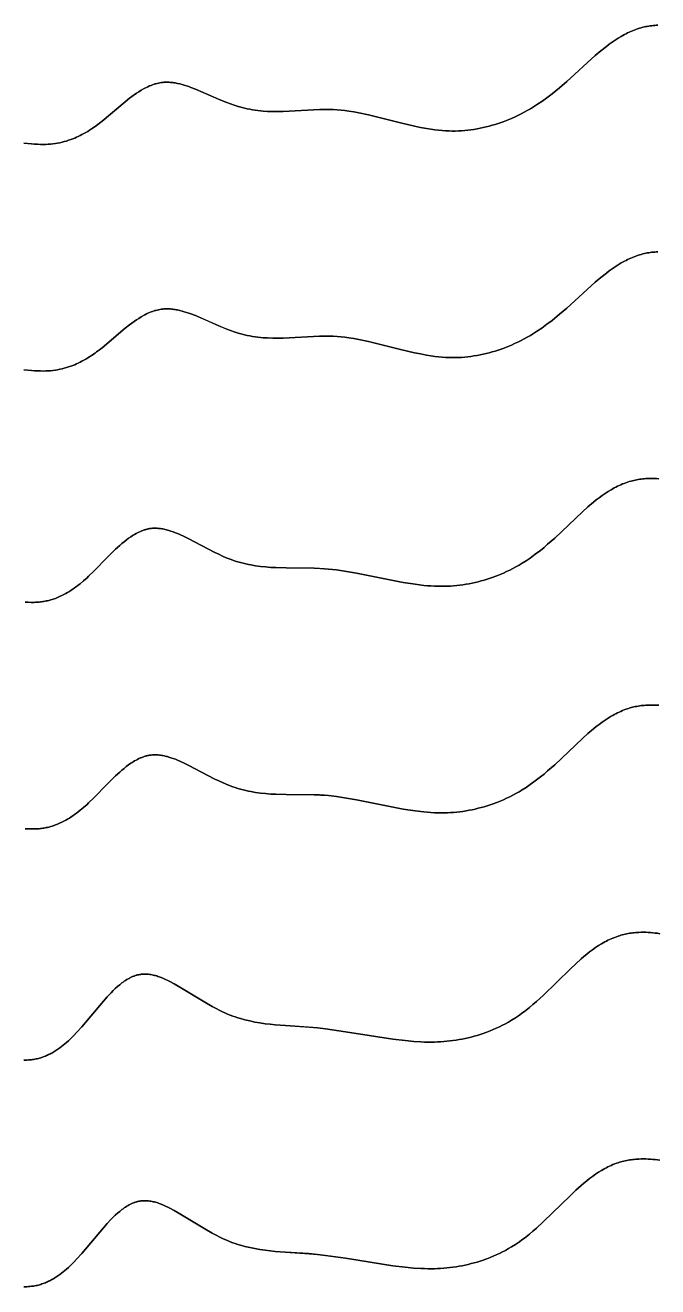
# Model space of a CAD drawing. Header units: feet. Extents: x 0 to 1.5, y 93.18 to 96.08.
# Drawn here: x 0.5625 to 0.75, y 94.9848 to 95.3584 of the extents above; entities that cross this region are included whole.
import ezdxf

# ---------------------------------------------------------------- set-up
doc = ezdxf.new("R2010")
doc.units = ezdxf.units.FT
doc.header["$MEASUREMENT"] = 0
doc.layers.add('Default', color=7, linetype='Continuous', true_color=0x000000)

msp = doc.modelspace()

# ---------------------------------------------------------------- linework, layer by layer
at = {"layer": 'Default'}
for points in [[(0.56208, 95.32354), (0.5644, 95.3233), (0.56529, 95.32324), (0.56618, 95.32318), (0.56707, 95.32315), (0.56796, 95.32314), (0.56858, 95.32315), (0.5693, 95.32318), (0.57001, 95.32324), (0.57073, 95.32331), (0.57144, 95.32341), (0.57211, 95.32352), (0.57278, 95.32365), (0.57344, 95.3238), (0.57409, 95.32396), (0.57474, 95.32415), (0.57538, 95.32435), (0.57602, 95.32457), (0.57666, 95.32481), (0.57719, 95.32503), (0.57772, 95.32526), (0.57824, 95.3255), (0.57876, 95.32575), (0.57933, 95.32604), (0.5799, 95.32635), (0.58047, 95.32667), (0.58103, 95.32701), (0.58158, 95.32735), (0.58212, 95.32771), (0.58319, 95.32844), (0.58366, 95.32879), (0.58448, 95.3294), (0.58528, 95.33004), (0.59216, 95.3358), (0.59345, 95.33682), (0.59411, 95.33731), (0.59478, 95.3378), (0.59546, 95.33828), (0.59616, 95.33873), (0.59686, 95.33916), (0.59756, 95.33957), (0.59799, 95.3398), (0.59843, 95.34003), (0.59888, 95.34024), (0.59933, 95.34044), (0.59979, 95.34063), (0.60025, 95.34081), (0.60072, 95.34096), (0.60095, 95.34104), (0.60119, 95.34111), (0.60157, 95.34121), (0.60196, 95.3413), (0.60237, 95.34138), (0.60278, 95.34144), (0.60311, 95.34148), (0.60344, 95.34152), (0.60355, 95.34153), (0.60388, 95.34155), (0.60421, 95.34156), (0.60454, 95.34156), (0.60486, 95.34156), (0.60521, 95.34154), (0.60556, 95.34152), (0.60591, 95.34149), (0.60625, 95.34145), (0.6066, 95.3414), (0.60695, 95.34135), (0.60729, 95.34129), (0.60763, 95.34122), (0.60831, 95.34107), (0.60899, 95.3409), (0.60966, 95.3407), (0.61032, 95.3405), (0.61098, 95.34028), (0.61163, 95.34004), (0.61293, 95.33954), (0.6205, 95.33628), (0.62222, 95.33558), (0.62334, 95.33516), (0.62447, 95.33477), (0.62561, 95.3344), (0.62676, 95.33407), (0.62753, 95.33388), (0.62831, 95.3337), (0.62909, 95.33354), (0.62987, 95.3334), (0.63065, 95.33328), (0.63143, 95.33318), (0.63221, 95.33309), (0.63299, 95.33302), (0.63431, 95.33293), (0.63585, 95.33288), (0.63739, 95.33286), (0.63893, 95.33289), (0.64968, 95.33344), (0.65184, 95.33348), (0.65266, 95.33348), (0.65378, 95.33345), (0.65495, 95.33338), (0.65611, 95.33329), (0.65728, 95.33316), (0.65844, 95.33301), (0.6599, 95.33278), (0.66137, 95.33251), (0.66429, 95.33189), (0.67377, 95.32953), (0.67788, 95.32856), (0.67966, 95.32819), (0.68145, 95.32786), (0.6827, 95.32765), (0.68395, 95.32748), (0.685, 95.32735), (0.68604, 95.32725), (0.68709, 95.32717), (0.68814, 95.32713), (0.68907, 95.32711), (0.68999, 95.32711), (0.69091, 95.32714), (0.69184, 95.32719), (0.69276, 95.32726), (0.69368, 95.32735), (0.6946, 95.32747), (0.69552, 95.3276), (0.69643, 95.32775), (0.69734, 95.32793), (0.69825, 95.32812), (0.69915, 95.32833), (0.70005, 95.32856), (0.70094, 95.3288), (0.70182, 95.32907), (0.7027, 95.32935), (0.70416, 95.32986), (0.70561, 95.33042), (0.70659, 95.33082), (0.70755, 95.33125), (0.70851, 95.3317), (0.70946, 95.33217), (0.7104, 95.33266), (0.71133, 95.33317), (0.71224, 95.33369), (0.71315, 95.33424), (0.71438, 95.33503), (0.7156, 95.33585), (0.71716, 95.33698), (0.71869, 95.33814), (0.72089, 95.33994), (0.72305, 95.3418), (0.73148, 95.34943), (0.73311, 95.35082), (0.73477, 95.35214), (0.73562, 95.35278), (0.73649, 95.3534), (0.73737, 95.35401), (0.73827, 95.35459), (0.73919, 95.35514), (0.74012, 95.35566), (0.74059, 95.35591), (0.74107, 95.35615), (0.74155, 95.35638), (0.74204, 95.3566), (0.74253, 95.35681), (0.74302, 95.35701), (0.74352, 95.35719), (0.74402, 95.35737), (0.74453, 95.35753), (0.74504, 95.35768), (0.74555, 95.35782), (0.74607, 95.35794), (0.74647, 95.35802), (0.74687, 95.3581), (0.74732, 95.35818), (0.74777, 95.35824), (0.74822, 95.3583), (0.74867, 95.35835), (0.74911, 95.35839), (0.74956, 95.35842), (0.75001, 95.35844)], [(0.75001, 95.35844), (0.74956, 95.35842), (0.74911, 95.35839), (0.74867, 95.35835), (0.74822, 95.3583), (0.74777, 95.35824), (0.74732, 95.35818), (0.74687, 95.3581), (0.74647, 95.35802), (0.74607, 95.35794), (0.74555, 95.35782), (0.74504, 95.35768), (0.74453, 95.35753), (0.74402, 95.35737), (0.74352, 95.35719), (0.74302, 95.35701), (0.74253, 95.35681), (0.74204, 95.3566), (0.74155, 95.35638), (0.74107, 95.35615), (0.74059, 95.35591), (0.74012, 95.35566), (0.73919, 95.35514), (0.73827, 95.35459), (0.73737, 95.35401), (0.73649, 95.3534), (0.73562, 95.35278), (0.73477, 95.35214), (0.73311, 95.35082), (0.73148, 95.34943), (0.72305, 95.3418), (0.72089, 95.33994), (0.71869, 95.33814), (0.71716, 95.33698), (0.7156, 95.33585), (0.71438, 95.33503), (0.71315, 95.33424), (0.71224, 95.33369), (0.71133, 95.33317), (0.7104, 95.33266), (0.70946, 95.33217), (0.70851, 95.3317), (0.70755, 95.33125), (0.70659, 95.33082), (0.70561, 95.33042), (0.70416, 95.32986), (0.7027, 95.32935), (0.70182, 95.32907), (0.70094, 95.3288), (0.70005, 95.32856), (0.69915, 95.32833), (0.69825, 95.32812), (0.69734, 95.32793), (0.69643, 95.32775), (0.69552, 95.3276), (0.6946, 95.32747), (0.69368, 95.32735), (0.69276, 95.32726), (0.69184, 95.32719), (0.69091, 95.32714), (0.68999, 95.32711), (0.68907, 95.32711), (0.68814, 95.32713), (0.68709, 95.32717), (0.68604, 95.32725), (0.685, 95.32735), (0.68395, 95.32748), (0.6827, 95.32765), (0.68145, 95.32786), (0.67966, 95.32819), (0.67788, 95.32856), (0.67377, 95.32953), (0.66429, 95.33189), (0.66137, 95.33251), (0.6599, 95.33278), (0.65844, 95.33301), (0.65728, 95.33316), (0.65611, 95.33329), (0.65495, 95.33338), (0.65378, 95.33345), (0.65266, 95.33348), (0.65184, 95.33348), (0.64968, 95.33344), (0.63893, 95.33289), (0.63739, 95.33286), (0.63585, 95.33288), (0.63431, 95.33293), (0.63299, 95.33302), (0.63221, 95.33309), (0.63143, 95.33318), (0.63065, 95.33328), (0.62987, 95.3334), (0.62909, 95.33354), (0.62831, 95.3337), (0.62753, 95.33388), (0.62676, 95.33407), (0.62561, 95.3344), (0.62447, 95.33477), (0.62334, 95.33516), (0.62222, 95.33558), (0.62003, 95.33647), (0.61293, 95.33954), (0.61163, 95.34004), (0.61098, 95.34028), (0.61032, 95.3405), (0.60966, 95.3407), (0.60899, 95.3409), (0.60831, 95.34107), (0.60763, 95.34122), (0.60729, 95.34129), (0.60695, 95.34135), (0.6066, 95.3414), (0.60625, 95.34145), (0.60591, 95.34149), (0.60556, 95.34152), (0.60521, 95.34154), (0.60486, 95.34156), (0.60454, 95.34156), (0.60421, 95.34156), (0.60388, 95.34155), (0.60355, 95.34153), (0.60344, 95.34152), (0.60311, 95.34148), (0.60278, 95.34144), (0.60237, 95.34138), (0.60196, 95.3413), (0.60157, 95.34121), (0.60119, 95.34111), (0.60095, 95.34104), (0.60072, 95.34096), (0.60025, 95.34081), (0.59979, 95.34063), (0.59933, 95.34044), (0.59888, 95.34024), (0.59843, 95.34003), (0.59799, 95.3398), (0.59756, 95.33957), (0.59686, 95.33916), (0.59616, 95.33873), (0.59546, 95.33828), (0.59478, 95.3378), (0.59411, 95.33731), (0.59345, 95.33682), (0.59216, 95.3358), (0.58528, 95.33004), (0.58448, 95.3294), (0.58366, 95.32879), (0.58319, 95.32844), (0.58212, 95.32771), (0.58158, 95.32735), (0.58103, 95.32701), (0.58047, 95.32667), (0.5799, 95.32635), (0.57933, 95.32604), (0.57876, 95.32575), (0.57824, 95.3255), (0.57772, 95.32526), (0.57719, 95.32503), (0.57666, 95.32481), (0.57602, 95.32457), (0.57538, 95.32435), (0.57474, 95.32415), (0.57409, 95.32396), (0.57344, 95.3238), (0.57278, 95.32365), (0.57211, 95.32352), (0.57144, 95.32341), (0.57073, 95.32331), (0.57001, 95.32324), (0.5693, 95.32318), (0.56858, 95.32315), (0.56796, 95.32314), (0.56707, 95.32315), (0.56618, 95.32318), (0.56529, 95.32324), (0.5644, 95.3233), (0.56208, 95.32354)], [(0.56208, 95.25642), (0.5644, 95.25619), (0.56529, 95.25612), (0.56618, 95.25607), (0.56707, 95.25604), (0.56796, 95.25603), (0.56858, 95.25604), (0.5693, 95.25607), (0.57001, 95.25612), (0.57073, 95.2562), (0.57144, 95.2563), (0.57211, 95.25641), (0.57278, 95.25654), (0.57344, 95.25668), (0.57409, 95.25685), (0.57474, 95.25703), (0.57538, 95.25724), (0.57602, 95.25746), (0.57666, 95.2577), (0.57719, 95.25791), (0.57772, 95.25814), (0.57824, 95.25838), (0.57876, 95.25863), (0.57933, 95.25893), (0.5799, 95.25924), (0.58047, 95.25956), (0.58103, 95.2599), (0.58158, 95.26024), (0.58212, 95.26059), (0.58319, 95.26133), (0.58366, 95.26168), (0.58448, 95.26229), (0.58528, 95.26292), (0.59216, 95.26869), (0.59345, 95.2697), (0.59411, 95.2702), (0.59478, 95.27069), (0.59546, 95.27116), (0.59616, 95.27162), (0.59686, 95.27205), (0.59756, 95.27246), (0.59799, 95.27269), (0.59843, 95.27292), (0.59888, 95.27313), (0.59933, 95.27333), (0.59979, 95.27352), (0.60025, 95.27369), (0.60072, 95.27385), (0.60095, 95.27393), (0.60119, 95.27399), (0.60157, 95.2741), (0.60196, 95.27419), (0.60237, 95.27427), (0.60278, 95.27433), (0.60311, 95.27437), (0.60344, 95.2744), (0.60355, 95.27441), (0.60388, 95.27443), (0.60421, 95.27445), (0.60454, 95.27445), (0.60486, 95.27444), (0.60521, 95.27443), (0.60556, 95.27441), (0.60591, 95.27438), (0.60625, 95.27434), (0.6066, 95.27429), (0.60695, 95.27424), (0.60729, 95.27418), (0.60763, 95.27411), (0.60831, 95.27396), (0.60899, 95.27378), (0.60966, 95.27359), (0.61032, 95.27338), (0.61098, 95.27316), (0.61163, 95.27293), (0.61293, 95.27243), (0.6205, 95.26917), (0.62222, 95.26847), (0.62334, 95.26805), (0.62447, 95.26765), (0.62561, 95.26729), (0.62676, 95.26696), (0.62753, 95.26677), (0.62831, 95.26659), (0.62909, 95.26643), (0.62987, 95.26629), (0.63065, 95.26617), (0.63143, 95.26606), (0.63221, 95.26598), (0.63299, 95.26591), (0.63431, 95.26582), (0.63585, 95.26576), (0.63739, 95.26575), (0.63893, 95.26577), (0.64968, 95.26632), (0.65184, 95.26637), (0.65266, 95.26636), (0.65378, 95.26634), (0.65495, 95.26627), (0.65611, 95.26618), (0.65728, 95.26605), (0.65844, 95.2659), (0.6599, 95.26567), (0.66137, 95.2654), (0.66429, 95.26478), (0.67377, 95.26241), (0.67788, 95.26145), (0.67966, 95.26108), (0.68145, 95.26074), (0.6827, 95.26054), (0.68395, 95.26036), (0.685, 95.26024), (0.68604, 95.26014), (0.68709, 95.26006), (0.68814, 95.26001), (0.68907, 95.26), (0.68999, 95.26), (0.69091, 95.26003), (0.69184, 95.26008), (0.69276, 95.26015), (0.69368, 95.26024), (0.6946, 95.26035), (0.69552, 95.26049), (0.69643, 95.26064), (0.69734, 95.26081), (0.69825, 95.261), (0.69915, 95.26121), (0.70005, 95.26144), (0.70094, 95.26169), (0.70182, 95.26195), (0.7027, 95.26223), (0.70416, 95.26274), (0.70561, 95.2633), (0.70659, 95.26371), (0.70755, 95.26414), (0.70851, 95.26459), (0.70946, 95.26506), (0.7104, 95.26555), (0.71133, 95.26605), (0.71224, 95.26658), (0.71315, 95.26713), (0.71438, 95.26792), (0.7156, 95.26874), (0.71716, 95.26986), (0.71869, 95.27103), (0.72089, 95.27283), (0.72305, 95.27469), (0.73148, 95.28232), (0.73311, 95.2837), (0.73477, 95.28503), (0.73562, 95.28567), (0.73649, 95.28629), (0.73737, 95.2869), (0.73827, 95.28748), (0.73919, 95.28803), (0.74012, 95.28855), (0.74059, 95.2888), (0.74107, 95.28904), (0.74155, 95.28927), (0.74204, 95.28949), (0.74253, 95.2897), (0.74302, 95.28989), (0.74352, 95.29008), (0.74402, 95.29025), (0.74453, 95.29042), (0.74504, 95.29057), (0.74555, 95.2907), (0.74607, 95.29083), (0.74647, 95.29091), (0.74687, 95.29099), (0.74732, 95.29107), (0.74777, 95.29113), (0.74822, 95.29119), (0.74867, 95.29124), (0.74911, 95.29127), (0.74956, 95.2913), (0.75001, 95.29132)], [(0.75001, 95.29132), (0.74956, 95.2913), (0.74911, 95.29127), (0.74867, 95.29124), (0.74822, 95.29119), (0.74777, 95.29113), (0.74732, 95.29107), (0.74687, 95.29099), (0.74647, 95.29091), (0.74607, 95.29083), (0.74555, 95.2907), (0.74504, 95.29057), (0.74453, 95.29042), (0.74402, 95.29025), (0.74352, 95.29008), (0.74302, 95.28989), (0.74253, 95.2897), (0.74204, 95.28949), (0.74155, 95.28927), (0.74107, 95.28904), (0.74059, 95.2888), (0.74012, 95.28855), (0.73919, 95.28803), (0.73827, 95.28748), (0.73737, 95.2869), (0.73649, 95.28629), (0.73562, 95.28567), (0.73477, 95.28503), (0.73311, 95.2837), (0.73148, 95.28232), (0.72305, 95.27469), (0.72089, 95.27283), (0.71869, 95.27103), (0.71716, 95.26986), (0.7156, 95.26874), (0.71438, 95.26792), (0.71315, 95.26713), (0.71224, 95.26658), (0.71133, 95.26605), (0.7104, 95.26555), (0.70946, 95.26506), (0.70851, 95.26459), (0.70755, 95.26414), (0.70659, 95.26371), (0.70561, 95.2633), (0.70416, 95.26274), (0.7027, 95.26223), (0.70182, 95.26195), (0.70094, 95.26169), (0.70005, 95.26144), (0.69915, 95.26121), (0.69825, 95.261), (0.69734, 95.26081), (0.69643, 95.26064), (0.69552, 95.26049), (0.6946, 95.26035), (0.69368, 95.26024), (0.69276, 95.26015), (0.69184, 95.26008), (0.69091, 95.26003), (0.68999, 95.26), (0.68907, 95.26), (0.68814, 95.26001), (0.68709, 95.26006), (0.68604, 95.26014), (0.685, 95.26024), (0.68395, 95.26036), (0.6827, 95.26054), (0.68145, 95.26074), (0.67966, 95.26108), (0.67788, 95.26145), (0.67377, 95.26241), (0.66429, 95.26478), (0.66137, 95.2654), (0.6599, 95.26567), (0.65844, 95.2659), (0.65728, 95.26605), (0.65611, 95.26618), (0.65495, 95.26627), (0.65378, 95.26634), (0.65266, 95.26636), (0.65184, 95.26637), (0.64968, 95.26632), (0.63893, 95.26577), (0.63739, 95.26575), (0.63585, 95.26576), (0.63431, 95.26582), (0.63299, 95.26591), (0.63221, 95.26598), (0.63143, 95.26606), (0.63065, 95.26617), (0.62987, 95.26629), (0.62909, 95.26643), (0.62831, 95.26659), (0.62753, 95.26677), (0.62676, 95.26696), (0.62561, 95.26729), (0.62447, 95.26765), (0.62334, 95.26805), (0.62222, 95.26847), (0.62003, 95.26936), (0.61293, 95.27243), (0.61163, 95.27293), (0.61098, 95.27316), (0.61032, 95.27338), (0.60966, 95.27359), (0.60899, 95.27378), (0.60831, 95.27396), (0.60763, 95.27411), (0.60729, 95.27418), (0.60695, 95.27424), (0.6066, 95.27429), (0.60625, 95.27434), (0.60591, 95.27438), (0.60556, 95.27441), (0.60521, 95.27443), (0.60486, 95.27444), (0.60454, 95.27445), (0.60421, 95.27445), (0.60388, 95.27443), (0.60355, 95.27441), (0.60344, 95.2744), (0.60311, 95.27437), (0.60278, 95.27433), (0.60237, 95.27427), (0.60196, 95.27419), (0.60157, 95.2741), (0.60119, 95.27399), (0.60095, 95.27393), (0.60072, 95.27385), (0.60025, 95.27369), (0.59979, 95.27352), (0.59933, 95.27333), (0.59888, 95.27313), (0.59843, 95.27292), (0.59799, 95.27269), (0.59756, 95.27246), (0.59686, 95.27205), (0.59616, 95.27162), (0.59546, 95.27116), (0.59478, 95.27069), (0.59411, 95.2702), (0.59345, 95.2697), (0.59216, 95.26869), (0.58528, 95.26292), (0.58448, 95.26229), (0.58366, 95.26168), (0.58319, 95.26133), (0.58212, 95.26059), (0.58158, 95.26024), (0.58103, 95.2599), (0.58047, 95.25956), (0.5799, 95.25924), (0.57933, 95.25893), (0.57876, 95.25863), (0.57824, 95.25838), (0.57772, 95.25814), (0.57719, 95.25791), (0.57666, 95.2577), (0.57602, 95.25746), (0.57538, 95.25724), (0.57474, 95.25703), (0.57409, 95.25685), (0.57344, 95.25668), (0.57278, 95.25654), (0.57211, 95.25641), (0.57144, 95.2563), (0.57073, 95.2562), (0.57001, 95.25612), (0.5693, 95.25607), (0.56858, 95.25604), (0.56796, 95.25603), (0.56707, 95.25604), (0.56618, 95.25607), (0.56529, 95.25612), (0.5644, 95.25619), (0.56208, 95.25642)], [(0.56245, 95.18759), (0.56334, 95.18754), (0.56423, 95.18752), (0.56512, 95.18752), (0.56556, 95.18754), (0.56601, 95.18756), (0.56663, 95.18761), (0.56699, 95.18765), (0.56734, 95.18769), (0.5677, 95.18774), (0.56805, 95.1878), (0.56841, 95.18787), (0.56876, 95.18794), (0.56911, 95.18802), (0.56946, 95.1881), (0.5698, 95.18819), (0.57013, 95.18828), (0.57046, 95.18838), (0.57079, 95.18849), (0.57144, 95.18871), (0.57208, 95.18896), (0.57271, 95.18923), (0.57333, 95.18952), (0.57395, 95.18983), (0.57456, 95.19016), (0.57507, 95.19046), (0.57558, 95.19077), (0.57609, 95.19109), (0.57658, 95.19142), (0.57714, 95.19181), (0.57769, 95.19221), (0.57823, 95.19262), (0.57876, 95.19305), (0.57981, 95.19392), (0.58083, 95.19483), (0.58128, 95.19524), (0.58282, 95.19672), (0.58691, 95.20089), (0.5893, 95.20324), (0.59052, 95.20436), (0.59115, 95.20491), (0.5918, 95.20546), (0.59247, 95.20598), (0.59314, 95.20649), (0.59382, 95.20697), (0.59417, 95.2072), (0.59452, 95.20742), (0.59493, 95.20767), (0.59535, 95.20791), (0.59578, 95.20813), (0.59621, 95.20835), (0.59665, 95.20855), (0.59687, 95.20864), (0.5971, 95.20873), (0.59732, 95.20882), (0.59755, 95.2089), (0.59778, 95.20898), (0.59801, 95.20905), (0.5982, 95.2091), (0.59839, 95.20915), (0.59857, 95.2092), (0.59876, 95.20924), (0.59896, 95.20928), (0.59916, 95.20932), (0.59936, 95.20935), (0.59956, 95.20938), (0.59988, 95.20942), (0.6002, 95.20945), (0.60031, 95.20946), (0.60063, 95.20948), (0.60095, 95.20948), (0.60127, 95.20948), (0.60159, 95.20947), (0.60194, 95.20944), (0.60229, 95.20941), (0.60263, 95.20937), (0.60298, 95.20932), (0.60333, 95.20926), (0.60367, 95.20919), (0.60401, 95.20911), (0.60436, 95.20903), (0.6047, 95.20894), (0.60504, 95.20884), (0.60571, 95.20863), (0.60637, 95.2084), (0.60702, 95.20816), (0.60766, 95.2079), (0.6083, 95.20762), (0.60958, 95.20704), (0.61084, 95.20642), (0.61875, 95.20229), (0.61985, 95.20175), (0.62098, 95.20124), (0.62211, 95.20076), (0.62325, 95.20031), (0.62402, 95.20003), (0.62478, 95.19977), (0.62556, 95.19952), (0.62634, 95.1993), (0.6271, 95.1991), (0.62787, 95.19891), (0.62865, 95.19874), (0.62942, 95.19859), (0.63073, 95.19837), (0.63225, 95.19816), (0.63377, 95.198), (0.63529, 95.19788), (0.63682, 95.1978), (0.63988, 95.19771), (0.64813, 95.19765), (0.65007, 95.19757), (0.65124, 95.19749), (0.65241, 95.19739), (0.65475, 95.19712), (0.65771, 95.19668), (0.66067, 95.19615), (0.67448, 95.19343), (0.67811, 95.19287), (0.68065, 95.19256), (0.6817, 95.19246), (0.68276, 95.19238), (0.68382, 95.19232), (0.68488, 95.19229), (0.6858, 95.19228), (0.68672, 95.19229), (0.68764, 95.19232), (0.68857, 95.19237), (0.68949, 95.19243), (0.69041, 95.19252), (0.69133, 95.19263), (0.69224, 95.19275), (0.69316, 95.1929), (0.69407, 95.19306), (0.69498, 95.19324), (0.69588, 95.19343), (0.69678, 95.19365), (0.69767, 95.19388), (0.69856, 95.19413), (0.69944, 95.1944), (0.70089, 95.19488), (0.70233, 95.19541), (0.70329, 95.19579), (0.70425, 95.1962), (0.70519, 95.19663), (0.70613, 95.19708), (0.70705, 95.19755), (0.70797, 95.19804), (0.70887, 95.19855), (0.70976, 95.19909), (0.71098, 95.19986), (0.71217, 95.20066), (0.7137, 95.20177), (0.71519, 95.20292), (0.71628, 95.20381), (0.71735, 95.20471), (0.71945, 95.20657), (0.7277, 95.21435), (0.7293, 95.21579), (0.73093, 95.21716), (0.73176, 95.21784), (0.73261, 95.21849), (0.73348, 95.21913), (0.73436, 95.21974), (0.73526, 95.22033), (0.73618, 95.22089), (0.73664, 95.22116), (0.73711, 95.22142), (0.73759, 95.22167), (0.73807, 95.22191), (0.73855, 95.22214), (0.73904, 95.22237), (0.73954, 95.22258), (0.74004, 95.22277), (0.74054, 95.22296), (0.74105, 95.22314), (0.74156, 95.2233), (0.74208, 95.22345), (0.74247, 95.22355), (0.74287, 95.22365), (0.74332, 95.22375), (0.74377, 95.22384), (0.74422, 95.22392), (0.74467, 95.22399), (0.74511, 95.22405), (0.74555, 95.2241), (0.746, 95.22414), (0.74644, 95.22418), (0.74689, 95.22421), (0.74734, 95.22422), (0.74823, 95.22424), (0.74893, 95.22423), (0.74962, 95.2242), (0.75032, 95.22415)], [(0.75032, 95.22415), (0.74962, 95.2242), (0.74893, 95.22423), (0.74823, 95.22424), (0.74734, 95.22422), (0.74689, 95.22421), (0.74644, 95.22418), (0.746, 95.22414), (0.74555, 95.2241), (0.74511, 95.22405), (0.74467, 95.22399), (0.74422, 95.22392), (0.74377, 95.22384), (0.74332, 95.22375), (0.74287, 95.22365), (0.74247, 95.22355), (0.74208, 95.22345), (0.74156, 95.2233), (0.74105, 95.22314), (0.74054, 95.22296), (0.74004, 95.22277), (0.73954, 95.22258), (0.73904, 95.22237), (0.73855, 95.22214), (0.73807, 95.22191), (0.73759, 95.22167), (0.73711, 95.22142), (0.73664, 95.22116), (0.73618, 95.22089), (0.73526, 95.22033), (0.73436, 95.21974), (0.73348, 95.21913), (0.73261, 95.21849), (0.73176, 95.21784), (0.73093, 95.21716), (0.7293, 95.21579), (0.7277, 95.21435), (0.71945, 95.20657), (0.71735, 95.20471), (0.71628, 95.20381), (0.71519, 95.20292), (0.7137, 95.20177), (0.71217, 95.20066), (0.71098, 95.19986), (0.70976, 95.19909), (0.70887, 95.19855), (0.70797, 95.19804), (0.70705, 95.19755), (0.70613, 95.19708), (0.70519, 95.19663), (0.70425, 95.1962), (0.70329, 95.19579), (0.70233, 95.19541), (0.70089, 95.19488), (0.69944, 95.1944), (0.69856, 95.19413), (0.69767, 95.19388), (0.69678, 95.19365), (0.69588, 95.19343), (0.69498, 95.19324), (0.69407, 95.19306), (0.69316, 95.1929), (0.69224, 95.19275), (0.69133, 95.19263), (0.69041, 95.19252), (0.68949, 95.19243), (0.68857, 95.19237), (0.68764, 95.19232), (0.68672, 95.19229), (0.6858, 95.19228), (0.68488, 95.19229), (0.68382, 95.19232), (0.68276, 95.19238), (0.6817, 95.19246), (0.68065, 95.19256), (0.67811, 95.19287), (0.67448, 95.19343), (0.66067, 95.19615), (0.65771, 95.19668), (0.65475, 95.19712), (0.65241, 95.19739), (0.65124, 95.19749), (0.64977, 95.19759), (0.64813, 95.19765), (0.63988, 95.19771), (0.63682, 95.1978), (0.63529, 95.19788), (0.63377, 95.198), (0.63225, 95.19816), (0.63073, 95.19837), (0.62942, 95.19859), (0.62865, 95.19874), (0.62787, 95.19891), (0.6271, 95.1991), (0.62634, 95.1993), (0.62556, 95.19952), (0.62478, 95.19977), (0.62402, 95.20003), (0.62325, 95.20031), (0.62211, 95.20076), (0.62098, 95.20124), (0.61985, 95.20175), (0.61875, 95.20229), (0.61084, 95.20642), (0.60958, 95.20704), (0.6083, 95.20762), (0.60766, 95.2079), (0.60702, 95.20816), (0.60637, 95.2084), (0.60571, 95.20863), (0.60504, 95.20884), (0.6047, 95.20894), (0.60436, 95.20903), (0.60401, 95.20911), (0.60367, 95.20919), (0.60333, 95.20926), (0.60298, 95.20932), (0.60263, 95.20937), (0.60229, 95.20941), (0.60194, 95.20944), (0.60159, 95.20947), (0.60127, 95.20948), (0.60095, 95.20948), (0.60063, 95.20948), (0.60031, 95.20946), (0.6002, 95.20945), (0.59988, 95.20942), (0.59956, 95.20938), (0.59936, 95.20935), (0.59916, 95.20932), (0.59896, 95.20928), (0.59876, 95.20924), (0.59857, 95.2092), (0.59839, 95.20915), (0.5982, 95.2091), (0.59801, 95.20905), (0.59778, 95.20898), (0.59755, 95.2089), (0.59732, 95.20882), (0.5971, 95.20873), (0.59687, 95.20864), (0.59665, 95.20855), (0.59621, 95.20835), (0.59578, 95.20813), (0.59535, 95.20791), (0.59493, 95.20767), (0.59452, 95.20742), (0.59417, 95.2072), (0.59382, 95.20697), (0.59314, 95.20649), (0.59247, 95.20598), (0.5918, 95.20546), (0.59115, 95.20491), (0.59052, 95.20436), (0.5893, 95.20324), (0.58691, 95.20089), (0.58282, 95.19672), (0.58128, 95.19524), (0.58083, 95.19483), (0.57981, 95.19392), (0.57876, 95.19305), (0.57823, 95.19262), (0.57769, 95.19221), (0.57714, 95.19181), (0.57658, 95.19142), (0.57609, 95.19109), (0.57558, 95.19077), (0.57507, 95.19046), (0.57456, 95.19016), (0.57395, 95.18983), (0.57333, 95.18952), (0.57271, 95.18923), (0.57208, 95.18896), (0.57144, 95.18871), (0.57079, 95.18849), (0.57046, 95.18838), (0.57013, 95.18828), (0.5698, 95.18819), (0.56946, 95.1881), (0.56911, 95.18802), (0.56876, 95.18794), (0.56841, 95.18787), (0.56805, 95.1878), (0.5677, 95.18774), (0.56734, 95.18769), (0.56699, 95.18765), (0.56663, 95.18761), (0.56601, 95.18756), (0.56556, 95.18754), (0.56512, 95.18752), (0.56423, 95.18752), (0.56334, 95.18754), (0.56245, 95.18759)], [(0.56245, 95.12048), (0.56334, 95.12043), (0.56423, 95.12041), (0.56512, 95.12041), (0.56556, 95.12043), (0.56601, 95.12045), (0.56663, 95.1205), (0.56699, 95.12053), (0.56734, 95.12058), (0.5677, 95.12063), (0.56805, 95.12069), (0.56841, 95.12075), (0.56876, 95.12083), (0.56911, 95.1209), (0.56946, 95.12099), (0.5698, 95.12108), (0.57013, 95.12117), (0.57046, 95.12127), (0.57079, 95.12138), (0.57144, 95.1216), (0.57208, 95.12185), (0.57271, 95.12212), (0.57333, 95.12241), (0.57395, 95.12272), (0.57456, 95.12305), (0.57507, 95.12334), (0.57558, 95.12365), (0.57609, 95.12398), (0.57658, 95.12431), (0.57714, 95.1247), (0.57769, 95.1251), (0.57823, 95.12551), (0.57876, 95.12594), (0.57981, 95.12681), (0.58083, 95.12771), (0.58128, 95.12813), (0.58282, 95.12961), (0.58691, 95.13378), (0.5893, 95.13612), (0.59052, 95.13725), (0.59115, 95.1378), (0.5918, 95.13834), (0.59247, 95.13887), (0.59314, 95.13938), (0.59382, 95.13986), (0.59417, 95.14009), (0.59452, 95.14031), (0.59493, 95.14056), (0.59535, 95.1408), (0.59578, 95.14102), (0.59621, 95.14124), (0.59665, 95.14144), (0.59687, 95.14153), (0.5971, 95.14162), (0.59732, 95.14171), (0.59755, 95.14179), (0.59778, 95.14186), (0.59801, 95.14193), (0.5982, 95.14199), (0.59839, 95.14204), (0.59857, 95.14209), (0.59876, 95.14213), (0.59896, 95.14217), (0.59916, 95.14221), (0.59936, 95.14224), (0.59956, 95.14227), (0.59988, 95.14231), (0.6002, 95.14234), (0.60031, 95.14235), (0.60063, 95.14236), (0.60095, 95.14237), (0.60127, 95.14237), (0.60159, 95.14236), (0.60194, 95.14233), (0.60229, 95.1423), (0.60263, 95.14226), (0.60298, 95.14221), (0.60333, 95.14215), (0.60367, 95.14208), (0.60401, 95.142), (0.60436, 95.14192), (0.6047, 95.14183), (0.60504, 95.14173), (0.60571, 95.14152), (0.60637, 95.14129), (0.60702, 95.14105), (0.60766, 95.14079), (0.6083, 95.14051), (0.60958, 95.13992), (0.61084, 95.1393), (0.61875, 95.13517), (0.61985, 95.13464), (0.62098, 95.13413), (0.62211, 95.13365), (0.62325, 95.13319), (0.62402, 95.13292), (0.62478, 95.13266), (0.62556, 95.13241), (0.62634, 95.13219), (0.6271, 95.13198), (0.62787, 95.1318), (0.62865, 95.13163), (0.62942, 95.13148), (0.63073, 95.13125), (0.63225, 95.13105), (0.63377, 95.13089), (0.63529, 95.13077), (0.63682, 95.13068), (0.63988, 95.1306), (0.64813, 95.13054), (0.65007, 95.13046), (0.65124, 95.13038), (0.65241, 95.13028), (0.65475, 95.13001), (0.65771, 95.12957), (0.66067, 95.12904), (0.67448, 95.12632), (0.67811, 95.12575), (0.68065, 95.12545), (0.6817, 95.12535), (0.68276, 95.12527), (0.68382, 95.12521), (0.68488, 95.12517), (0.6858, 95.12516), (0.68672, 95.12517), (0.68764, 95.1252), (0.68857, 95.12525), (0.68949, 95.12532), (0.69041, 95.12541), (0.69133, 95.12552), (0.69224, 95.12564), (0.69316, 95.12578), (0.69407, 95.12594), (0.69498, 95.12612), (0.69588, 95.12632), (0.69678, 95.12654), (0.69767, 95.12677), (0.69856, 95.12702), (0.69944, 95.12728), (0.70089, 95.12777), (0.70233, 95.1283), (0.70329, 95.12868), (0.70425, 95.12909), (0.70519, 95.12952), (0.70613, 95.12997), (0.70705, 95.13044), (0.70797, 95.13093), (0.70887, 95.13144), (0.70976, 95.13197), (0.71098, 95.13274), (0.71217, 95.13355), (0.7137, 95.13465), (0.71519, 95.13581), (0.71628, 95.13669), (0.71735, 95.1376), (0.71945, 95.13946), (0.7277, 95.14724), (0.7293, 95.14867), (0.73093, 95.15005), (0.73176, 95.15072), (0.73261, 95.15138), (0.73348, 95.15202), (0.73436, 95.15263), (0.73526, 95.15322), (0.73618, 95.15378), (0.73664, 95.15405), (0.73711, 95.15431), (0.73759, 95.15456), (0.73807, 95.1548), (0.73855, 95.15503), (0.73904, 95.15525), (0.73954, 95.15546), (0.74004, 95.15566), (0.74054, 95.15585), (0.74105, 95.15602), (0.74156, 95.15619), (0.74208, 95.15634), (0.74247, 95.15644), (0.74287, 95.15654), (0.74332, 95.15664), (0.74377, 95.15673), (0.74422, 95.15681), (0.74467, 95.15688), (0.74511, 95.15694), (0.74555, 95.15699), (0.746, 95.15703), (0.74644, 95.15707), (0.74689, 95.15709), (0.74734, 95.15711), (0.74823, 95.15712), (0.74893, 95.15711), (0.74962, 95.15709), (0.75032, 95.15704)], [(0.75032, 95.15704), (0.74962, 95.15709), (0.74893, 95.15711), (0.74823, 95.15712), (0.74734, 95.15711), (0.74689, 95.15709), (0.74644, 95.15707), (0.746, 95.15703), (0.74555, 95.15699), (0.74511, 95.15694), (0.74467, 95.15688), (0.74422, 95.15681), (0.74377, 95.15673), (0.74332, 95.15664), (0.74287, 95.15654), (0.74247, 95.15644), (0.74208, 95.15634), (0.74156, 95.15619), (0.74105, 95.15602), (0.74054, 95.15585), (0.74004, 95.15566), (0.73954, 95.15546), (0.73904, 95.15525), (0.73855, 95.15503), (0.73807, 95.1548), (0.73759, 95.15456), (0.73711, 95.15431), (0.73664, 95.15405), (0.73618, 95.15378), (0.73526, 95.15322), (0.73436, 95.15263), (0.73348, 95.15202), (0.73261, 95.15138), (0.73176, 95.15072), (0.73093, 95.15005), (0.7293, 95.14867), (0.7277, 95.14724), (0.71945, 95.13946), (0.71735, 95.1376), (0.71628, 95.13669), (0.71519, 95.13581), (0.7137, 95.13465), (0.71217, 95.13355), (0.71098, 95.13274), (0.70976, 95.13197), (0.70887, 95.13144), (0.70797, 95.13093), (0.70705, 95.13044), (0.70613, 95.12997), (0.70519, 95.12952), (0.70425, 95.12909), (0.70329, 95.12868), (0.70233, 95.1283), (0.70089, 95.12777), (0.69944, 95.12728), (0.69856, 95.12702), (0.69767, 95.12677), (0.69678, 95.12654), (0.69588, 95.12632), (0.69498, 95.12612), (0.69407, 95.12594), (0.69316, 95.12578), (0.69224, 95.12564), (0.69133, 95.12552), (0.69041, 95.12541), (0.68949, 95.12532), (0.68857, 95.12525), (0.68764, 95.1252), (0.68672, 95.12517), (0.6858, 95.12516), (0.68488, 95.12517), (0.68382, 95.12521), (0.68276, 95.12527), (0.6817, 95.12535), (0.68065, 95.12545), (0.67811, 95.12575), (0.67448, 95.12632), (0.66067, 95.12904), (0.65771, 95.12957), (0.65475, 95.13001), (0.65241, 95.13028), (0.65124, 95.13038), (0.64977, 95.13048), (0.64813, 95.13054), (0.63988, 95.1306), (0.63682, 95.13068), (0.63529, 95.13077), (0.63377, 95.13089), (0.63225, 95.13105), (0.63073, 95.13125), (0.62942, 95.13148), (0.62865, 95.13163), (0.62787, 95.1318), (0.6271, 95.13198), (0.62634, 95.13219), (0.62556, 95.13241), (0.62478, 95.13266), (0.62402, 95.13292), (0.62325, 95.13319), (0.62211, 95.13365), (0.62098, 95.13413), (0.61985, 95.13464), (0.61875, 95.13517), (0.61084, 95.1393), (0.60958, 95.13992), (0.6083, 95.14051), (0.60766, 95.14079), (0.60702, 95.14105), (0.60637, 95.14129), (0.60571, 95.14152), (0.60504, 95.14173), (0.6047, 95.14183), (0.60436, 95.14192), (0.60401, 95.142), (0.60367, 95.14208), (0.60333, 95.14215), (0.60298, 95.14221), (0.60263, 95.14226), (0.60229, 95.1423), (0.60194, 95.14233), (0.60159, 95.14236), (0.60127, 95.14237), (0.60095, 95.14237), (0.60063, 95.14236), (0.60031, 95.14235), (0.6002, 95.14234), (0.59988, 95.14231), (0.59956, 95.14227), (0.59936, 95.14224), (0.59916, 95.14221), (0.59896, 95.14217), (0.59876, 95.14213), (0.59857, 95.14209), (0.59839, 95.14204), (0.5982, 95.14199), (0.59801, 95.14193), (0.59778, 95.14186), (0.59755, 95.14179), (0.59732, 95.14171), (0.5971, 95.14162), (0.59687, 95.14153), (0.59665, 95.14144), (0.59621, 95.14124), (0.59578, 95.14102), (0.59535, 95.1408), (0.59493, 95.14056), (0.59452, 95.14031), (0.59417, 95.14009), (0.59382, 95.13986), (0.59314, 95.13938), (0.59247, 95.13887), (0.5918, 95.13834), (0.59115, 95.1378), (0.59052, 95.13725), (0.5893, 95.13612), (0.58691, 95.13378), (0.58282, 95.12961), (0.58128, 95.12813), (0.58083, 95.12771), (0.57981, 95.12681), (0.57876, 95.12594), (0.57823, 95.12551), (0.57769, 95.1251), (0.57714, 95.1247), (0.57658, 95.12431), (0.57609, 95.12398), (0.57558, 95.12365), (0.57507, 95.12334), (0.57456, 95.12305), (0.57395, 95.12272), (0.57333, 95.12241), (0.57271, 95.12212), (0.57208, 95.12185), (0.57144, 95.1216), (0.57079, 95.12138), (0.57046, 95.12127), (0.57013, 95.12117), (0.5698, 95.12108), (0.56946, 95.12099), (0.56911, 95.1209), (0.56876, 95.12083), (0.56841, 95.12075), (0.56805, 95.12069), (0.5677, 95.12063), (0.56734, 95.12058), (0.56699, 95.12053), (0.56663, 95.1205), (0.56601, 95.12045), (0.56556, 95.12043), (0.56512, 95.12041), (0.56423, 95.12041), (0.56334, 95.12043), (0.56245, 95.12048)], [(0.56214, 95.05196), (0.56258, 95.05197), (0.56303, 95.05198), (0.56348, 95.05201), (0.56392, 95.05204), (0.56436, 95.05209), (0.56467, 95.05213), (0.56498, 95.05218), (0.56534, 95.05224), (0.5657, 95.05231), (0.56606, 95.05239), (0.56641, 95.05247), (0.56676, 95.05257), (0.56711, 95.05267), (0.56746, 95.05278), (0.5678, 95.0529), (0.56814, 95.05302), (0.56847, 95.05316), (0.5688, 95.05329), (0.56912, 95.05344), (0.56945, 95.05359), (0.56977, 95.05374), (0.57008, 95.0539), (0.57039, 95.05407), (0.5707, 95.05425), (0.57101, 95.05443), (0.57161, 95.0548), (0.57221, 95.05519), (0.57279, 95.05561), (0.57329, 95.05599), (0.57379, 95.05638), (0.57427, 95.05678), (0.57475, 95.05719), (0.57529, 95.05767), (0.57582, 95.05816), (0.57685, 95.05918), (0.57785, 95.06023), (0.57925, 95.06178), (0.58569, 95.06944), (0.58681, 95.07071), (0.58798, 95.07194), (0.58858, 95.07255), (0.58921, 95.07315), (0.58985, 95.07373), (0.59051, 95.07429), (0.59084, 95.07456), (0.59118, 95.07482), (0.59152, 95.07507), (0.59186, 95.07531), (0.59225, 95.07557), (0.59265, 95.07583), (0.59306, 95.07607), (0.59327, 95.07618), (0.59348, 95.07629), (0.59369, 95.0764), (0.59391, 95.0765), (0.59412, 95.0766), (0.59434, 95.0767), (0.59456, 95.07679), (0.59478, 95.07687), (0.59501, 95.07695), (0.59523, 95.07702), (0.59541, 95.07708), (0.59559, 95.07713), (0.59578, 95.07718), (0.59596, 95.07722), (0.59615, 95.07726), (0.59635, 95.0773), (0.59654, 95.07734), (0.59674, 95.07736), (0.59689, 95.07738), (0.59705, 95.0774), (0.59736, 95.07743), (0.59747, 95.07743), (0.59778, 95.07744), (0.59809, 95.07745), (0.5984, 95.07744), (0.59872, 95.07742), (0.59907, 95.07739), (0.59942, 95.07734), (0.59977, 95.07729), (0.60012, 95.07722), (0.60047, 95.07715), (0.60081, 95.07707), (0.60115, 95.07698), (0.60149, 95.07688), (0.60183, 95.07677), (0.60217, 95.07666), (0.6025, 95.07654), (0.60283, 95.07641), (0.60349, 95.07615), (0.60413, 95.07586), (0.60476, 95.07557), (0.60539, 95.07525), (0.60665, 95.07459), (0.60788, 95.07388), (0.61572, 95.06908), (0.61793, 95.06781), (0.61906, 95.06721), (0.62019, 95.06664), (0.62095, 95.06628), (0.62171, 95.06594), (0.62248, 95.06561), (0.62325, 95.0653), (0.62401, 95.06502), (0.62477, 95.06475), (0.62553, 95.0645), (0.6263, 95.06426), (0.6276, 95.06391), (0.62909, 95.06355), (0.63059, 95.06324), (0.63209, 95.06298), (0.6336, 95.06275), (0.63511, 95.06257), (0.63663, 95.06241), (0.63968, 95.06217), (0.64678, 95.06174), (0.64913, 95.06151), (0.65148, 95.06124), (0.65746, 95.06038), (0.67145, 95.05818), (0.67512, 95.05774), (0.67769, 95.0575), (0.67981, 95.05737), (0.68088, 95.05732), (0.68195, 95.0573), (0.68286, 95.0573), (0.68378, 95.05731), (0.6847, 95.05734), (0.68562, 95.05739), (0.68654, 95.05746), (0.68745, 95.05754), (0.68837, 95.05764), (0.68928, 95.05775), (0.69019, 95.05788), (0.6911, 95.05803), (0.69201, 95.0582), (0.69291, 95.05838), (0.69381, 95.05858), (0.6947, 95.0588), (0.69559, 95.05903), (0.69647, 95.05929), (0.69791, 95.05974), (0.69933, 95.06024), (0.70027, 95.0606), (0.70121, 95.06099), (0.70214, 95.06139), (0.70306, 95.06182), (0.70397, 95.06227), (0.70487, 95.06275), (0.70576, 95.06324), (0.70663, 95.06376), (0.70782, 95.0645), (0.70899, 95.06529), (0.70974, 95.06583), (0.71048, 95.06637), (0.71193, 95.06751), (0.71299, 95.06839), (0.71404, 95.06929), (0.71607, 95.07114), (0.72412, 95.07904), (0.72569, 95.08052), (0.72729, 95.08195), (0.7281, 95.08265), (0.72893, 95.08333), (0.72978, 95.084), (0.73064, 95.08464), (0.73152, 95.08527), (0.73242, 95.08586), (0.73334, 95.08643), (0.7338, 95.0867), (0.73427, 95.08696), (0.73475, 95.08721), (0.73524, 95.08746), (0.73572, 95.08769), (0.73622, 95.08791), (0.73672, 95.08812), (0.73722, 95.08832), (0.73773, 95.08851), (0.73824, 95.08869), (0.73864, 95.08881), (0.73903, 95.08893), (0.73948, 95.08905), (0.73992, 95.08916), (0.74037, 95.08927), (0.74082, 95.08936), (0.74126, 95.08944), (0.7417, 95.08952), (0.74214, 95.08958), (0.74259, 95.08964), (0.74303, 95.08969), (0.74348, 95.08973), (0.74437, 95.08979), (0.74506, 95.08982), (0.74576, 95.08982), (0.74645, 95.08981), (0.74714, 95.08979), (0.74783, 95.08974), (0.74852, 95.08968), (0.74921, 95.08961), (0.7499, 95.08952), (0.75059, 95.08941)], [(0.75059, 95.08941), (0.7499, 95.08952), (0.74921, 95.08961), (0.74852, 95.08968), (0.74783, 95.08974), (0.74714, 95.08979), (0.74645, 95.08981), (0.74576, 95.08982), (0.74506, 95.08982), (0.74437, 95.08979), (0.74348, 95.08973), (0.74303, 95.08969), (0.74259, 95.08964), (0.74214, 95.08958), (0.7417, 95.08952), (0.74126, 95.08944), (0.74082, 95.08936), (0.74037, 95.08927), (0.73992, 95.08916), (0.73948, 95.08905), (0.73903, 95.08893), (0.73864, 95.08881), (0.73824, 95.08869), (0.73773, 95.08851), (0.73722, 95.08832), (0.73672, 95.08812), (0.73622, 95.08791), (0.73572, 95.08769), (0.73524, 95.08746), (0.73475, 95.08721), (0.73427, 95.08696), (0.7338, 95.0867), (0.73334, 95.08643), (0.73242, 95.08586), (0.73152, 95.08527), (0.73064, 95.08464), (0.72978, 95.084), (0.72893, 95.08333), (0.7281, 95.08265), (0.72729, 95.08195), (0.72569, 95.08052), (0.72412, 95.07904), (0.71607, 95.07114), (0.71404, 95.06929), (0.71299, 95.06839), (0.71193, 95.06751), (0.71048, 95.06637), (0.70974, 95.06583), (0.70899, 95.06529), (0.70782, 95.0645), (0.70663, 95.06376), (0.70576, 95.06324), (0.70487, 95.06275), (0.70397, 95.06227), (0.70306, 95.06182), (0.70214, 95.06139), (0.70121, 95.06099), (0.70027, 95.0606), (0.69933, 95.06024), (0.69791, 95.05974), (0.69647, 95.05929), (0.69559, 95.05903), (0.6947, 95.0588), (0.69381, 95.05858), (0.69291, 95.05838), (0.69201, 95.0582), (0.6911, 95.05803), (0.69019, 95.05788), (0.68928, 95.05775), (0.68837, 95.05764), (0.68745, 95.05754), (0.68654, 95.05746), (0.68562, 95.05739), (0.6847, 95.05734), (0.68378, 95.05731), (0.68286, 95.0573), (0.68195, 95.0573), (0.68088, 95.05732), (0.67981, 95.05737), (0.67769, 95.0575), (0.67512, 95.05774), (0.67145, 95.05818), (0.65746, 95.06038), (0.65148, 95.06124), (0.64913, 95.06151), (0.64649, 95.06176), (0.63968, 95.06217), (0.63663, 95.06241), (0.63511, 95.06257), (0.6336, 95.06275), (0.63209, 95.06298), (0.63059, 95.06324), (0.62909, 95.06355), (0.6276, 95.06391), (0.6263, 95.06426), (0.62553, 95.0645), (0.62477, 95.06475), (0.62401, 95.06502), (0.62325, 95.0653), (0.62248, 95.06561), (0.62171, 95.06594), (0.62095, 95.06628), (0.62019, 95.06664), (0.61906, 95.06721), (0.61793, 95.06781), (0.61572, 95.06908), (0.60788, 95.07388), (0.60665, 95.07459), (0.60539, 95.07525), (0.60476, 95.07557), (0.60413, 95.07586), (0.60349, 95.07615), (0.60283, 95.07641), (0.6025, 95.07654), (0.60217, 95.07666), (0.60183, 95.07677), (0.60149, 95.07688), (0.60115, 95.07698), (0.60081, 95.07707), (0.60047, 95.07715), (0.60012, 95.07722), (0.59977, 95.07729), (0.59942, 95.07734), (0.59907, 95.07739), (0.59872, 95.07742), (0.5984, 95.07744), (0.59809, 95.07745), (0.59778, 95.07744), (0.59747, 95.07743), (0.59736, 95.07743), (0.59705, 95.0774), (0.59689, 95.07738), (0.59674, 95.07736), (0.59654, 95.07734), (0.59635, 95.0773), (0.59615, 95.07726), (0.59596, 95.07722), (0.59578, 95.07718), (0.59559, 95.07713), (0.59541, 95.07708), (0.59523, 95.07702), (0.59501, 95.07695), (0.59478, 95.07687), (0.59456, 95.07679), (0.59434, 95.0767), (0.59412, 95.0766), (0.59391, 95.0765), (0.59369, 95.0764), (0.59348, 95.07629), (0.59327, 95.07618), (0.59306, 95.07607), (0.59265, 95.07583), (0.59225, 95.07557), (0.59186, 95.07531), (0.59152, 95.07507), (0.59118, 95.07482), (0.59084, 95.07456), (0.59051, 95.07429), (0.58985, 95.07373), (0.58921, 95.07315), (0.58858, 95.07255), (0.58798, 95.07194), (0.58681, 95.07071), (0.58569, 95.06944), (0.57925, 95.06178), (0.57785, 95.06023), (0.57685, 95.05918), (0.57582, 95.05816), (0.57529, 95.05767), (0.57475, 95.05719), (0.57427, 95.05678), (0.57379, 95.05638), (0.57329, 95.05599), (0.57279, 95.05561), (0.57221, 95.05519), (0.57161, 95.0548), (0.57101, 95.05443), (0.5707, 95.05425), (0.57039, 95.05407), (0.57008, 95.0539), (0.56977, 95.05374), (0.56945, 95.05359), (0.56912, 95.05344), (0.5688, 95.05329), (0.56847, 95.05316), (0.56814, 95.05302), (0.5678, 95.0529), (0.56746, 95.05278), (0.56711, 95.05267), (0.56676, 95.05257), (0.56641, 95.05247), (0.56606, 95.05239), (0.5657, 95.05231), (0.56534, 95.05224), (0.56498, 95.05218), (0.56467, 95.05213), (0.56436, 95.05209), (0.56392, 95.05204), (0.56348, 95.05201), (0.56303, 95.05198), (0.56258, 95.05197), (0.56214, 95.05196)], [(0.56214, 94.98485), (0.56258, 94.98485), (0.56303, 94.98487), (0.56348, 94.98489), (0.56392, 94.98493), (0.56436, 94.98498), (0.56467, 94.98502), (0.56498, 94.98506), (0.56534, 94.98513), (0.5657, 94.9852), (0.56606, 94.98527), (0.56641, 94.98536), (0.56676, 94.98546), (0.56711, 94.98556), (0.56746, 94.98567), (0.5678, 94.98579), (0.56814, 94.98591), (0.56847, 94.98604), (0.5688, 94.98618), (0.56912, 94.98632), (0.56945, 94.98647), (0.56977, 94.98663), (0.57008, 94.98679), (0.57039, 94.98696), (0.5707, 94.98713), (0.57101, 94.98731), (0.57161, 94.98769), (0.57221, 94.98808), (0.57279, 94.9885), (0.57329, 94.98887), (0.57379, 94.98926), (0.57427, 94.98967), (0.57475, 94.99008), (0.57529, 94.99056), (0.57582, 94.99105), (0.57685, 94.99207), (0.57785, 94.99311), (0.57925, 94.99467), (0.58569, 95.00233), (0.58681, 95.0036), (0.58798, 95.00483), (0.58858, 95.00544), (0.58921, 95.00604), (0.58985, 95.00662), (0.59051, 95.00717), (0.59084, 95.00744), (0.59118, 95.0077), (0.59152, 95.00795), (0.59186, 95.0082), (0.59225, 95.00846), (0.59265, 95.00871), (0.59306, 95.00895), (0.59327, 95.00907), (0.59348, 95.00918), (0.59369, 95.00929), (0.59391, 95.00939), (0.59412, 95.00949), (0.59434, 95.00958), (0.59456, 95.00967), (0.59478, 95.00976), (0.59501, 95.00984), (0.59523, 95.00991), (0.59541, 95.00997), (0.59559, 95.01002), (0.59578, 95.01007), (0.59596, 95.01011), (0.59615, 95.01015), (0.59635, 95.01019), (0.59654, 95.01022), (0.59674, 95.01025), (0.59689, 95.01027), (0.59705, 95.01029), (0.59736, 95.01031), (0.59747, 95.01032), (0.59778, 95.01033), (0.59809, 95.01033), (0.5984, 95.01032), (0.59872, 95.01031), (0.59907, 95.01027), (0.59942, 95.01023), (0.59977, 95.01018), (0.60012, 95.01011), (0.60047, 95.01004), (0.60081, 95.00995), (0.60115, 95.00986), (0.60149, 95.00976), (0.60183, 95.00966), (0.60217, 95.00955), (0.6025, 95.00943), (0.60283, 95.0093), (0.60349, 95.00903), (0.60413, 95.00875), (0.60476, 95.00845), (0.60539, 95.00814), (0.60665, 95.00747), (0.60788, 95.00677), (0.61572, 95.00197), (0.61793, 95.0007), (0.61906, 95.0001), (0.62019, 94.99952), (0.62095, 94.99917), (0.62171, 94.99882), (0.62248, 94.9985), (0.62325, 94.99819), (0.62401, 94.9979), (0.62477, 94.99764), (0.62553, 94.99739), (0.6263, 94.99715), (0.6276, 94.99679), (0.62909, 94.99643), (0.63059, 94.99613), (0.63209, 94.99586), (0.6336, 94.99564), (0.63511, 94.99545), (0.63663, 94.9953), (0.63968, 94.99506), (0.64678, 94.99462), (0.64913, 94.9944), (0.65148, 94.99413), (0.65746, 94.99327), (0.67145, 94.99107), (0.67512, 94.99063), (0.67769, 94.99039), (0.67981, 94.99025), (0.68088, 94.99021), (0.68195, 94.99019), (0.68286, 94.99019), (0.68378, 94.9902), (0.6847, 94.99023), (0.68562, 94.99028), (0.68654, 94.99034), (0.68745, 94.99043), (0.68837, 94.99052), (0.68928, 94.99064), (0.69019, 94.99077), (0.6911, 94.99092), (0.69201, 94.99109), (0.69291, 94.99127), (0.69381, 94.99147), (0.6947, 94.99169), (0.69559, 94.99192), (0.69647, 94.99217), (0.69791, 94.99263), (0.69933, 94.99313), (0.70027, 94.99349), (0.70121, 94.99387), (0.70214, 94.99428), (0.70306, 94.99471), (0.70397, 94.99516), (0.70487, 94.99563), (0.70576, 94.99613), (0.70663, 94.99664), (0.70782, 94.99739), (0.70899, 94.99818), (0.70974, 94.99871), (0.71048, 94.99926), (0.71193, 95.0004), (0.71299, 95.00128), (0.71404, 95.00217), (0.71607, 95.00403), (0.72412, 95.01192), (0.72569, 95.01341), (0.72729, 95.01484), (0.7281, 95.01553), (0.72893, 95.01622), (0.72978, 95.01688), (0.73064, 95.01753), (0.73152, 95.01815), (0.73242, 95.01875), (0.73334, 95.01932), (0.7338, 95.01958), (0.73427, 95.01985), (0.73475, 95.0201), (0.73524, 95.02034), (0.73572, 95.02058), (0.73622, 95.0208), (0.73672, 95.02101), (0.73722, 95.02121), (0.73773, 95.0214), (0.73824, 95.02158), (0.73864, 95.0217), (0.73903, 95.02182), (0.73948, 95.02194), (0.73992, 95.02205), (0.74037, 95.02216), (0.74082, 95.02225), (0.74126, 95.02233), (0.7417, 95.02241), (0.74214, 95.02247), (0.74259, 95.02253), (0.74303, 95.02258), (0.74348, 95.02262), (0.74437, 95.02268), (0.74506, 95.02271), (0.74576, 95.02271), (0.74645, 95.0227), (0.74714, 95.02267), (0.74783, 95.02263), (0.74852, 95.02257), (0.74921, 95.02249), (0.7499, 95.0224), (0.75059, 95.0223)], [(0.75059, 95.0223), (0.7499, 95.0224), (0.74921, 95.02249), (0.74852, 95.02257), (0.74783, 95.02263), (0.74714, 95.02267), (0.74645, 95.0227), (0.74576, 95.02271), (0.74506, 95.02271), (0.74437, 95.02268), (0.74348, 95.02262), (0.74303, 95.02258), (0.74259, 95.02253), (0.74214, 95.02247), (0.7417, 95.02241), (0.74126, 95.02233), (0.74082, 95.02225), (0.74037, 95.02216), (0.73992, 95.02205), (0.73948, 95.02194), (0.73903, 95.02182), (0.73864, 95.0217), (0.73824, 95.02158), (0.73773, 95.0214), (0.73722, 95.02121), (0.73672, 95.02101), (0.73622, 95.0208), (0.73572, 95.02058), (0.73524, 95.02034), (0.73475, 95.0201), (0.73427, 95.01985), (0.7338, 95.01958), (0.73334, 95.01932), (0.73242, 95.01875), (0.73152, 95.01815), (0.73064, 95.01753), (0.72978, 95.01688), (0.72893, 95.01622), (0.7281, 95.01553), (0.72729, 95.01484), (0.72569, 95.01341), (0.72412, 95.01192), (0.71607, 95.00403), (0.71404, 95.00217), (0.71299, 95.00128), (0.71193, 95.0004), (0.71048, 94.99926), (0.70974, 94.99871), (0.70899, 94.99818), (0.70782, 94.99739), (0.70663, 94.99664), (0.70576, 94.99613), (0.70487, 94.99563), (0.70397, 94.99516), (0.70306, 94.99471), (0.70214, 94.99428), (0.70121, 94.99387), (0.70027, 94.99349), (0.69933, 94.99313), (0.69791, 94.99263), (0.69647, 94.99217), (0.69559, 94.99192), (0.6947, 94.99169), (0.69381, 94.99147), (0.69291, 94.99127), (0.69201, 94.99109), (0.6911, 94.99092), (0.69019, 94.99077), (0.68928, 94.99064), (0.68837, 94.99052), (0.68745, 94.99043), (0.68654, 94.99034), (0.68562, 94.99028), (0.6847, 94.99023), (0.68378, 94.9902), (0.68286, 94.99019), (0.68195, 94.99019), (0.68088, 94.99021), (0.67981, 94.99025), (0.67769, 94.99039), (0.67512, 94.99063), (0.67145, 94.99107), (0.65746, 94.99327), (0.65148, 94.99413), (0.64913, 94.9944), (0.64649, 94.99465), (0.63968, 94.99506), (0.63663, 94.9953), (0.63511, 94.99545), (0.6336, 94.99564), (0.63209, 94.99586), (0.63059, 94.99613), (0.62909, 94.99643), (0.6276, 94.99679), (0.6263, 94.99715), (0.62553, 94.99739), (0.62477, 94.99764), (0.62401, 94.9979), (0.62325, 94.99819), (0.62248, 94.9985), (0.62171, 94.99882), (0.62095, 94.99917), (0.62019, 94.99952), (0.61906, 95.0001), (0.61793, 95.0007), (0.61572, 95.00197), (0.60788, 95.00677), (0.60665, 95.00747), (0.60539, 95.00814), (0.60476, 95.00845), (0.60413, 95.00875), (0.60349, 95.00903), (0.60283, 95.0093), (0.6025, 95.00943), (0.60217, 95.00955), (0.60183, 95.00966), (0.60149, 95.00976), (0.60115, 95.00986), (0.60081, 95.00995), (0.60047, 95.01004), (0.60012, 95.01011), (0.59977, 95.01018), (0.59942, 95.01023), (0.59907, 95.01027), (0.59872, 95.01031), (0.5984, 95.01032), (0.59809, 95.01033), (0.59778, 95.01033), (0.59747, 95.01032), (0.59736, 95.01031), (0.59705, 95.01029), (0.59689, 95.01027), (0.59674, 95.01025), (0.59654, 95.01022), (0.59635, 95.01019), (0.59615, 95.01015), (0.59596, 95.01011), (0.59578, 95.01007), (0.59559, 95.01002), (0.59541, 95.00997), (0.59523, 95.00991), (0.59501, 95.00984), (0.59478, 95.00976), (0.59456, 95.00967), (0.59434, 95.00958), (0.59412, 95.00949), (0.59391, 95.00939), (0.59369, 95.00929), (0.59348, 95.00918), (0.59327, 95.00907), (0.59306, 95.00895), (0.59265, 95.00871), (0.59225, 95.00846), (0.59186, 95.0082), (0.59152, 95.00795), (0.59118, 95.0077), (0.59084, 95.00744), (0.59051, 95.00717), (0.58985, 95.00662), (0.58921, 95.00604), (0.58858, 95.00544), (0.58798, 95.00483), (0.58681, 95.0036), (0.58569, 95.00233), (0.57925, 94.99467), (0.57785, 94.99311), (0.57685, 94.99207), (0.57582, 94.99105), (0.57529, 94.99056), (0.57475, 94.99008), (0.57427, 94.98967), (0.57379, 94.98926), (0.57329, 94.98887), (0.57279, 94.9885), (0.57221, 94.98808), (0.57161, 94.98769), (0.57101, 94.98731), (0.5707, 94.98713), (0.57039, 94.98696), (0.57008, 94.98679), (0.56977, 94.98663), (0.56945, 94.98647), (0.56912, 94.98632), (0.5688, 94.98618), (0.56847, 94.98604), (0.56814, 94.98591), (0.5678, 94.98579), (0.56746, 94.98567), (0.56711, 94.98556), (0.56676, 94.98546), (0.56641, 94.98536), (0.56606, 94.98527), (0.5657, 94.9852), (0.56534, 94.98513), (0.56498, 94.98506), (0.56467, 94.98502), (0.56436, 94.98498), (0.56392, 94.98493), (0.56348, 94.98489), (0.56303, 94.98487), (0.56258, 94.98485), (0.56214, 94.98485)]]:
    msp.add_lwpolyline(points, dxfattribs=at)

doc.saveas('drawing.dxf')
